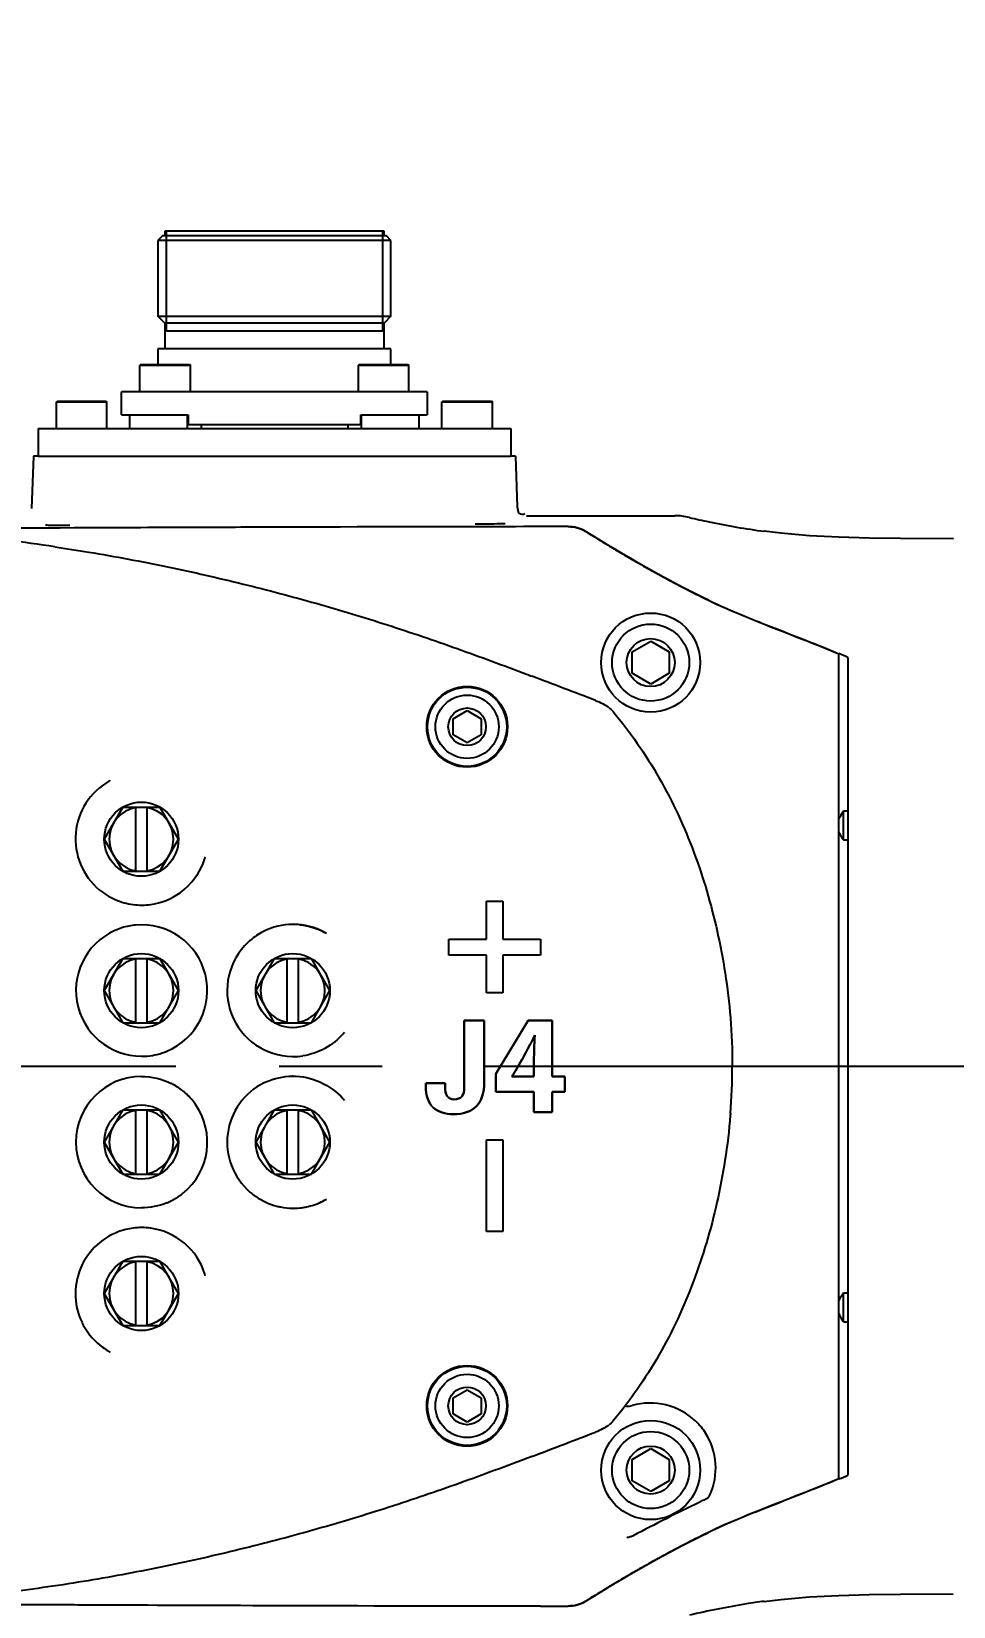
# Model space of a CAD drawing. Header units: millimetres. Extents: x 5828 to 6704, y 123 to 421.
# Drawn here: x 6608.4 to 6611.75, y 351.41 to 357.13 of the extents above; entities that cross this region are included whole.
import ezdxf

# ---------------------------------------------------------------- set-up
doc = ezdxf.new("R2010")
doc.units = ezdxf.units.MM
doc.linetypes.add('BANKLINE1', pattern=[5.5, 4, -1.5])
doc.linetypes.add('CENTER', pattern=[0.6, 0.375, -0.075, 0.075, -0.075])
doc.layers.add('00_COMPONENTS', color=7, linetype='BANKLINE1')
doc.layers.add('外形图', color=7, linetype='Continuous')
doc.styles.add('微软雅黑', font='msyh.ttc', dxfattribs={"height": 2.1})
doc.dimstyles.new('尺寸标注_1_20比例', dxfattribs={"dimtxt": 2.1, "dimasz": 1.7, "dimexe": 0.5, "dimexo": 0.4, "dimgap": 0.5, "dimtad": 1, "dimdec": 1, "dimlfac": 20, "dimdsep": 46, "dimtxsty": '微软雅黑', "dimcen": 0.09, "dimadec": 0, "dimazin": 0, "dimtp": 0.01, "dimtm": 0.01, "dimtfac": 1, "dimtdec": 1, "dimtofl": 0, "dimtmove": 0, "dimatfit": 3, "dimfxl": 1, "dimtolj": 1, "dimarcsym": 0})

# ---------------------------------------------------------------- blocks, each defined once
blk = doc.blocks.new('*D1340')
at = {"layer": 'Defpoints', "color": 0}
for p in [(6598.4153, 360.4474), (6598.4153, 355.5648), (6621.4819, 351.2077)]:
    blk.add_point(p, dxfattribs=at)
at = {"layer": '外形图', "color": 0, "linetype": 'Continuous', "lineweight": -2}
for p, q in [((6598.4153, 355.9648), (6598.4153, 360.9474)), ((6621.4819, 351.6077), (6621.4819, 360.9474)), ((6619.7819, 360.4474), (6600.1153, 360.4474))]:
    blk.add_line(p, q, dxfattribs=at)
at = {"layer": '外形图', "color": 0}
for points in [[(6600.1153, 360.7308), (6600.1153, 360.1641), (6598.4153, 360.4474)], [(6619.7819, 360.1641), (6619.7819, 360.7308), (6621.4819, 360.4474)]]:
    blk.add_solid(points, dxfattribs=at)
at = {"layer": '外形图', "color": 0, "insert": (6609.0994, 363.1179), "char_height": 2.1, "attachment_point": 2, "style": '微软雅黑'}
blk.add_mtext('\\A1;\\A1;692', dxfattribs=at)
blk = doc.blocks.new('*D1347')
at = {"layer": '00_COMPONENTS', "color": 0, "linetype": 'ByBlock', "lineweight": -2, "ltscale": 20}
for p, q in [((6621.0819, 374.3757), (6566.9683, 374.3757)), ((6567.4683, 315.9077), (6567.4683, 372.6757)), ((6622.4153, 314.2077), (6566.9683, 314.2077))]:
    blk.add_line(p, q, dxfattribs=at)
at = {"layer": '00_COMPONENTS', "color": 0}
for points in [[(6567.7516, 372.6757), (6567.1849, 372.6757), (6567.4683, 374.3757)], [(6567.1849, 315.9077), (6567.7516, 315.9077), (6567.4683, 314.2077)]]:
    blk.add_solid(points, dxfattribs=at)
at = {"layer": 'Defpoints', "color": 0}
for p in [(6567.4683, 374.3757), (6621.4819, 374.3757), (6622.8153, 314.2077)]:
    blk.add_point(p, dxfattribs=at)
at = {"layer": '00_COMPONENTS', "color": 0, "insert": (6565.8769, 344.2917), "char_height": 2.1, "attachment_point": 5, "rotation": 90, "style": '微软雅黑'}
blk.add_mtext('\\A1;\\A1;1805', dxfattribs=at)

msp = doc.modelspace()

# ---------------------------------------------------------------- linework, layer by layer
at = {"layer": '00_COMPONENTS', "linetype": 'ByBlock', "ltscale": 20}
msp.add_arc((6621.4819, 330.8743), 43.5013, 9, 259, dxfattribs=at)
at = {"layer": '外形图', "linetype": 'Continuous'}
for p, q in [((6608.8753, 356.391), (6608.8586, 356.3743)), ((6608.8586, 356.3743), (6608.8586, 356.0993)), ((6609.7053, 356.3743), (6608.8586, 356.3743)), ((6609.6886, 356.391), (6608.8753, 356.391)), ((6608.8836, 356.4077), (6608.8836, 356.391)), ((6609.6803, 356.4077), (6608.8836, 356.4077)), ((6608.8889, 356.4077), (6608.8889, 356.0453)), ((6609.6749, 356.4077), (6609.6749, 356.0453)), ((6609.6803, 356.391), (6609.6803, 356.4077)), ((6609.7053, 356.3743), (6609.6886, 356.391)), ((6609.7053, 356.0993), (6609.7053, 356.3743)), ((6608.8836, 356.0743), (6608.8586, 356.0993)), ((6608.8586, 356.0993), (6609.7053, 356.0993)), ((6609.7053, 356.0993), (6609.6803, 356.0743)), ((6608.8836, 356.0743), (6608.8836, 355.981)), ((6609.6803, 356.0743), (6608.8836, 356.0743)), ((6609.6803, 356.0453), (6608.8836, 356.0453)), ((6609.6803, 355.981), (6609.6803, 356.0743)), ((6608.8586, 355.981), (6608.8586, 355.9243)), ((6609.7053, 355.981), (6608.8586, 355.981)), ((6609.7053, 355.9243), (6609.7053, 355.981)), ((6608.7969, 355.9243), (6608.7936, 355.921)), ((6608.7936, 355.8243), (6608.7936, 355.921)), ((6608.7936, 355.921), (6608.9769, 355.921)), ((6608.7969, 355.9243), (6608.9736, 355.9243)), ((6608.9736, 355.9243), (6608.9769, 355.921)), ((6608.9769, 355.8243), (6608.9769, 355.921)), ((6609.5903, 355.9243), (6609.5869, 355.921)), ((6609.5869, 355.8243), (6609.5869, 355.921)), ((6609.5869, 355.921), (6609.7703, 355.921)), ((6609.5903, 355.9243), (6609.7669, 355.9243)), ((6609.7669, 355.9243), (6609.7703, 355.921)), ((6609.7703, 355.8243), (6609.7703, 355.921)), ((6608.7269, 355.741), (6608.7269, 355.8243)), ((6609.8369, 355.8243), (6608.7269, 355.8243)), ((6609.8369, 355.8243), (6609.8369, 355.741)), ((6608.4936, 355.791), (6608.4903, 355.7877)), ((6608.4903, 355.691), (6608.4903, 355.7877)), ((6608.4903, 355.7877), (6608.6736, 355.7877)), ((6608.4936, 355.791), (6608.6703, 355.791)), ((6608.6703, 355.791), (6608.6736, 355.7877)), ((6608.6736, 355.691), (6608.6736, 355.7877)), ((6609.8936, 355.791), (6609.8903, 355.7877)), ((6609.8903, 355.691), (6609.8903, 355.7877)), ((6609.8903, 355.7877), (6610.0736, 355.7877)), ((6609.8936, 355.791), (6610.0703, 355.791)), ((6610.0703, 355.791), (6610.0736, 355.7877)), ((6610.0736, 355.691), (6610.0736, 355.7877)), ((6608.4236, 355.691), (6608.4236, 355.591)), ((6608.4236, 355.691), (6610.1403, 355.691)), ((6608.7269, 355.741), (6608.9686, 355.741)), ((6608.7569, 355.691), (6608.7569, 355.741)), ((6608.9653, 355.741), (6608.9653, 355.691)), ((6608.9686, 355.741), (6608.9686, 355.706)), ((6608.9686, 355.706), (6609.5953, 355.706)), ((6609.0153, 355.706), (6609.0153, 355.691)), ((6609.5486, 355.706), (6609.5486, 355.691)), ((6609.5953, 355.706), (6609.5953, 355.741)), ((6609.5953, 355.741), (6609.8369, 355.741)), ((6609.5986, 355.691), (6609.5986, 355.741)), ((6609.8069, 355.741), (6609.8069, 355.691)), ((6610.1403, 355.691), (6610.1403, 355.591)), ((6608.4062, 355.591), (6608.3995, 355.4004)), ((6608.4236, 355.591), (6608.4062, 355.591)), ((6608.4236, 355.591), (6610.1403, 355.591)), ((6608.4414, 355.591), (6610.1225, 355.591)), ((6610.1577, 355.591), (6610.1403, 355.591)), ((6610.1577, 355.591), (6610.1642, 355.4061)), ((6610.1975, 355.3739), (6610.7364, 355.3743)), ((6610.3487, 355.3348), (6610.248, 355.3347)), ((6611.1219, 355.3107), (6611.0611, 355.3179)), ((6611.2255, 355.3017), (6611.1219, 355.3107)), ((6611.332, 355.296), (6611.2255, 355.3017)), ((6611.442, 355.2929), (6611.332, 355.296)), ((6611.5564, 355.2915), (6611.442, 355.2929)), ((6611.7486, 355.291), (6611.5564, 355.2915)), ((6611.043, 354.9885), (6611.0525, 354.9847)), ((6610.5811, 354.88), (6610.6486, 354.9189)), ((6610.6486, 354.9189), (6610.7161, 354.88)), ((6611.1798, 354.9347), (6611.2022, 354.9258)), ((6611.2022, 354.9258), (6611.2166, 354.9201)), ((6610.5811, 354.802), (6610.5811, 354.88)), ((6610.7161, 354.88), (6610.7161, 354.802)), ((6611.3319, 351.8753), (6611.3319, 354.8733)), ((6611.3653, 354.8592), (6611.3653, 351.8895)), ((6610.6486, 354.7631), (6610.5811, 354.802)), ((6610.7161, 354.802), (6610.6486, 354.7631)), ((6609.9311, 354.637), (6609.9819, 354.6664)), ((6609.9819, 354.6664), (6610.0328, 354.637)), ((6609.9311, 354.5783), (6609.9311, 354.637)), ((6610.0328, 354.637), (6610.0328, 354.5783)), ((6609.9819, 354.549), (6609.9311, 354.5783)), ((6610.0328, 354.5783), (6609.9819, 354.549)), ((6608.6858, 354.4124), (6608.6858, 354.4124)), ((6608.7312, 354.316), (6608.6639, 354.1993)), ((6608.7312, 354.316), (6608.866, 354.316)), ((6608.7786, 354.0827), (6608.7786, 354.316)), ((6608.8186, 354.316), (6608.8186, 354.0827)), ((6608.9333, 354.1993), (6608.866, 354.316)), ((6611.3486, 354.1966), (6611.3486, 354.3021)), ((6611.3486, 354.3021), (6611.3653, 354.3021)), ((6608.6639, 354.1993), (6608.7312, 354.0827)), ((6608.866, 354.0827), (6608.9333, 354.1993)), ((6611.3486, 354.1966), (6611.3653, 354.1966)), ((6608.7312, 354.0827), (6608.866, 354.0827)), ((6610.0519, 353.8366), (6610.0519, 353.9743)), ((6610.0519, 353.8366), (6610.0519, 353.9743)), ((6610.0519, 353.9743), (6610.1119, 353.9743)), ((6610.0519, 353.9743), (6610.1119, 353.9743)), ((6610.1119, 353.9743), (6610.1119, 353.8366)), ((6610.1119, 353.9743), (6610.1119, 353.8366)), ((6609.9153, 353.7787), (6609.9153, 353.8366)), ((6609.9153, 353.7787), (6609.9153, 353.8366)), ((6609.9153, 353.8366), (6610.0519, 353.8366)), ((6609.9153, 353.8366), (6610.0519, 353.8366)), ((6610.1119, 353.8366), (6610.2486, 353.8366)), ((6610.1119, 353.8366), (6610.2486, 353.8366)), ((6610.2486, 353.8366), (6610.2486, 353.7787)), ((6610.2486, 353.8366), (6610.2486, 353.7787)), ((6608.7312, 353.766), (6608.6639, 353.6493)), ((6608.7312, 353.766), (6608.866, 353.766)), ((6608.7786, 353.5327), (6608.7786, 353.766)), ((6608.8186, 353.766), (6608.8186, 353.5327)), ((6608.9333, 353.6493), (6608.866, 353.766)), ((6609.2812, 353.766), (6609.2139, 353.6493)), ((6609.2812, 353.766), (6609.416, 353.766)), ((6609.3286, 353.5327), (6609.3286, 353.766)), ((6609.3686, 353.766), (6609.3686, 353.5327)), ((6609.4833, 353.6493), (6609.416, 353.766)), ((6610.0519, 353.7787), (6609.9153, 353.7787)), ((6610.0519, 353.7787), (6609.9153, 353.7787)), ((6610.0519, 353.641), (6610.0519, 353.7787)), ((6610.0519, 353.641), (6610.0519, 353.7787)), ((6610.1119, 353.7787), (6610.1119, 353.641)), ((6610.1119, 353.7787), (6610.1119, 353.641)), ((6610.2486, 353.7787), (6610.1119, 353.7787)), ((6610.2486, 353.7787), (6610.1119, 353.7787)), ((6608.6639, 353.6493), (6608.7312, 353.5327)), ((6608.866, 353.5327), (6608.9333, 353.6493)), ((6609.2139, 353.6493), (6609.2812, 353.5327)), ((6609.416, 353.5327), (6609.4833, 353.6493)), ((6610.1119, 353.641), (6610.0519, 353.641)), ((6610.1119, 353.641), (6610.0519, 353.641)), ((6608.7312, 353.5327), (6608.866, 353.5327)), ((6609.2812, 353.5327), (6609.416, 353.5327)), ((6609.9717, 353.541), (6609.9717, 353.2994)), ((6609.9717, 353.2994), (6609.9717, 353.541)), ((6610.0441, 353.541), (6609.9717, 353.541)), ((6609.9717, 353.541), (6610.0441, 353.541)), ((6610.0441, 353.541), (6610.0441, 353.3184)), ((6610.0441, 353.3184), (6610.0441, 353.541)), ((6610.2038, 353.541), (6610.0863, 353.3469)), ((6610.0863, 353.3469), (6610.2038, 353.541)), ((6610.2913, 353.541), (6610.2038, 353.541)), ((6610.2038, 353.541), (6610.2913, 353.541)), ((6610.2913, 353.541), (6610.2913, 353.3379)), ((6610.2913, 353.3379), (6610.2913, 353.541)), ((6610.0863, 353.3469), (6610.0863, 353.2813)), ((6610.0863, 353.2813), (6610.0863, 353.3469)), ((6610.2247, 353.3969), (6610.2247, 353.3379)), ((6610.2247, 353.3379), (6610.2247, 353.3969)), ((6609.8319, 353.3137), (6609.8319, 353.3033)), ((6609.8319, 353.3033), (6609.8319, 353.3137)), ((6609.9027, 353.3137), (6609.8319, 353.3137)), ((6609.8319, 353.3137), (6609.9027, 353.3137)), ((6609.9027, 353.3137), (6609.9023, 353.3019)), ((6609.9023, 353.3019), (6609.9027, 353.3137)), ((6610.2247, 353.3379), (6610.1448, 353.3379)), ((6610.1448, 353.3379), (6610.2247, 353.3379)), ((6610.3373, 353.3379), (6610.2913, 353.3379)), ((6610.2913, 353.3379), (6610.3373, 353.3379)), ((6610.3373, 353.3379), (6610.3373, 353.2813)), ((6610.3373, 353.2813), (6610.3373, 353.3379)), ((6610.2247, 353.2813), (6610.0863, 353.2813)), ((6610.0863, 353.2813), (6610.2247, 353.2813)), ((6610.2247, 353.2813), (6610.2247, 353.2077)), ((6610.2247, 353.2077), (6610.2247, 353.2813)), ((6610.2913, 353.2813), (6610.2913, 353.2077)), ((6610.2913, 353.2077), (6610.2913, 353.2813)), ((6610.3373, 353.2813), (6610.2913, 353.2813)), ((6610.2913, 353.2813), (6610.3373, 353.2813)), ((6608.7312, 353.216), (6608.6639, 353.0993)), ((6608.7312, 353.216), (6608.866, 353.216)), ((6608.7786, 352.9827), (6608.7786, 353.216)), ((6608.8186, 353.216), (6608.8186, 352.9827)), ((6608.9333, 353.0993), (6608.866, 353.216)), ((6609.2812, 353.216), (6609.2139, 353.0993)), ((6609.2812, 353.216), (6609.416, 353.216)), ((6609.3286, 352.9827), (6609.3286, 353.216)), ((6609.3686, 353.216), (6609.3686, 352.9827)), ((6609.4833, 353.0993), (6609.416, 353.216)), ((6610.2913, 353.2077), (6610.2247, 353.2077)), ((6610.2247, 353.2077), (6610.2913, 353.2077)), ((6608.6639, 353.0993), (6608.7312, 352.9827)), ((6608.866, 352.9827), (6608.9333, 353.0993)), ((6609.2139, 353.0993), (6609.2812, 352.9827)), ((6609.416, 352.9827), (6609.4833, 353.0993)), ((6610.0519, 352.7743), (6610.0519, 353.1077)), ((6610.0519, 352.7743), (6610.0519, 353.1077)), ((6610.0519, 353.1077), (6610.1119, 353.1077)), ((6610.0519, 353.1077), (6610.1119, 353.1077)), ((6610.1119, 353.1077), (6610.1119, 352.7743)), ((6610.1119, 353.1077), (6610.1119, 352.7743)), ((6608.7312, 352.9827), (6608.866, 352.9827)), ((6609.2812, 352.9827), (6609.416, 352.9827)), ((6610.1119, 352.7743), (6610.0519, 352.7743)), ((6610.1119, 352.7743), (6610.0519, 352.7743)), ((6608.7312, 352.666), (6608.6639, 352.5493)), ((6608.7312, 352.666), (6608.866, 352.666)), ((6608.7786, 352.4327), (6608.7786, 352.666)), ((6608.8186, 352.666), (6608.8186, 352.4327)), ((6608.9333, 352.5493), (6608.866, 352.666)), ((6608.6639, 352.5493), (6608.7312, 352.4327)), ((6608.866, 352.4327), (6608.9333, 352.5493)), ((6611.3486, 352.4466), (6611.3486, 352.5521)), ((6611.3486, 352.5521), (6611.3653, 352.5521)), ((6608.7312, 352.4327), (6608.866, 352.4327)), ((6611.3486, 352.4466), (6611.3418, 352.4586)), ((6611.3486, 352.4466), (6611.3653, 352.4466)), ((6609.9311, 352.1703), (6609.9819, 352.1997)), ((6609.9819, 352.1997), (6610.0328, 352.1703)), ((6609.9311, 352.1117), (6609.9311, 352.1703)), ((6610.0328, 352.1703), (6610.0328, 352.1117)), ((6609.9819, 352.0823), (6609.9311, 352.1117)), ((6610.0328, 352.1117), (6609.9819, 352.0823)), ((6610.5811, 351.9466), (6610.6486, 351.9856)), ((6610.6486, 351.9856), (6610.7161, 351.9466)), ((6610.5811, 351.8687), (6610.5811, 351.9466)), ((6610.7161, 351.9466), (6610.7161, 351.8687)), ((6610.6486, 351.8297), (6610.5811, 351.8687)), ((6610.7161, 351.8687), (6610.6486, 351.8297)), ((6611.201, 351.8224), (6611.1799, 351.8141)), ((6611.2163, 351.8284), (6611.201, 351.8224)), ((6610.8336, 351.7943), (6610.8253, 351.7904)), ((6611.0533, 351.7643), (6611.0421, 351.7599)), ((6611.332, 351.4526), (6611.442, 351.4557)), ((6611.442, 351.4557), (6611.5564, 351.4571)), ((6611.5564, 351.4571), (6611.7479, 351.4577)), ((6610.248, 351.4139), (6610.3487, 351.4138)), ((6611.0611, 351.4308), (6611.1219, 351.438)), ((6611.1219, 351.438), (6611.2255, 351.4469)), ((6611.2255, 351.4469), (6611.332, 351.4526))]:
    msp.add_line(p, q, dxfattribs=at)
at = {"layer": '外形图', "linetype": 'CENTER', "ltscale": 5}
msp.add_line((6601.0486, 353.3743), (6625.6021, 353.3743), dxfattribs=at)
at = {"layer": '外形图', "linetype": 'Continuous'}
msp.add_lwpolyline([(6610.5595, 352.141), (6610.5619, 352.1396), (6610.5649, 352.1393), (6610.5683, 352.1395), (6610.5721, 352.1401), (6610.5763, 352.141), (6610.5809, 352.1422)], dxfattribs=at)
for centre, radius in [((6610.6486, 354.841), 0.18), ((6610.6486, 354.841), 0.14), ((6610.6486, 354.841), 0.0873), ((6609.9819, 354.6077), 0.1467), ((6609.9819, 354.6077), 0.1438), ((6609.9819, 354.6077), 0.115), ((6609.9819, 354.6077), 0.0684), ((6608.7986, 354.1993), 0.1347), ((6608.7986, 353.6493), 0.1347), ((6609.3486, 353.6493), 0.1347), ((6608.7986, 353.0993), 0.1347), ((6609.3486, 353.0993), 0.1347), ((6608.7986, 352.5493), 0.1347), ((6609.9819, 352.141), 0.1467), ((6609.9819, 352.141), 0.1438), ((6609.9819, 352.141), 0.115), ((6609.9819, 352.141), 0.0684), ((6610.6486, 351.9077), 0.18), ((6610.6486, 351.9077), 0.14), ((6610.6486, 351.9077), 0.0873)]:
    msp.add_circle(centre, radius, dxfattribs=at)
for centre, radius, start, end in [((6610.7364, 355.142), 0.2323, 76.83, 89.9995), ((6610.8616, -155.3029), 510.638, 90.057557, 90.285963), ((6610.8674, -156.8899), 512.225, 90.069279, 90.285719), ((6614.557, 361.9977), 7.8618, 238.17412, 238.92327), ((6607.4126, 348.0168), 7.3238, 81.58749, 82.93597), ((6613.8471, 360.8242), 6.4903, 238.94303, 239.17376), ((6613.4469, 360.1516), 5.7076, 239.1636, 239.931), ((6613.1029, 359.5589), 5.0223, 239.9393, 240.41), ((6612.8738, 359.1548), 4.5579, 240.4061, 241.1767), ((6612.6705, 358.7855), 4.1362, 241.1783, 241.9555), ((6612.5304, 358.5229), 3.8386, 241.9572, 242.6526), ((6612.3773, 358.2252), 3.5039, 242.6403, 244.3233), ((6609.8668, 351.3813), 3.787, 66.6909, 67.2389), ((6570.8336, 251.5187), 110.5277, 68.996996, 69.125179), ((6610.4172, 354.5744), 0.13, 52.5687, 53.6167), ((6608.7999, 354.2006), 0.2406, 119.6916, 230.1379), ((6608.7837, 354.2274), 0.2093, 118.6897, 119.4788), ((6608.7841, 354.2266), 0.2102, 117.8987, 118.6897), ((6608.7986, 354.1993), 0.1167, 99.8709, 260.1291), ((6608.7986, 354.1993), 0.1167, 279.8709, 80.1291), ((6612.3954, 354.8015), 1.2091, 209.3841, 210.0242), ((6608.8213, 354.1931), 0.2175, 342.9416, 343.5706), ((6608.8208, 354.1933), 0.2181, 343.5708, 344.7358), ((6608.8004, 354.2015), 0.2416, 230.1926, 246.4794), ((6608.8, 354.2016), 0.2415, 246.5617, 262.5842), ((6608.7997, 354.2014), 0.2413, 262.6575, 277.7865), ((6608.7998, 353.6497), 0.2388, 114.2271, 274.8865), ((6608.7996, 353.6501), 0.2384, 113.9166, 114.2192), ((6608.7999, 353.6491), 0.2394, 101.2473, 113.897), ((6608.7997, 353.6497), 0.2388, 95.4135, 101.2262), ((6608.7997, 353.65), 0.2385, 292.668, 95.4116), ((6609.3508, 353.6489), 0.2409, 116.924, 130.6427), ((6609.3503, 353.6498), 0.2399, 90.3971, 116.8971), ((6609.3502, 353.6495), 0.2402, 84.1603, 90.3934), ((6609.3486, 353.6493), 0.2411, 61.3203, 89.5046), ((6609.3587, 353.6665), 0.2212, 60.9391, 61.4749), ((6609.3581, 353.6655), 0.2223, 59.4978, 60.9384), ((6609.3503, 353.6497), 0.24, 133.1273, 269.0612), ((6609.3499, 353.6501), 0.2395, 130.6661, 133.13), ((6608.7986, 353.6493), 0.1167, 99.8709, 260.1291), ((6608.7986, 353.6493), 0.1167, 279.8709, 80.1291), ((6609.3486, 353.6493), 0.1167, 99.8709, 260.1291), ((6609.3486, 353.6493), 0.1167, 279.8709, 80.1291), ((6609.3648, 353.6363), 0.2203, 319.2175, 319.7763), ((6609.364, 353.6369), 0.2213, 319.7769, 321.142), ((6608.7994, 353.651), 0.2401, 274.9413, 292.6092), ((6609.3503, 353.6472), 0.2376, 269.0546, 269.5943), ((6609.3503, 353.6487), 0.239, 269.5987, 270.2139), ((6609.3502, 353.6501), 0.2405, 270.2199, 278.4596), ((6608.7663, 353.3737), 2.1788, 355.5065, 0.0161), ((6608.7998, 353.099), 0.2388, 90.2775, 269.7225), ((6608.8, 353.0997), 0.238, 62.8143, 63.2468), ((6608.7992, 353.0983), 0.2396, 51.0618, 62.7985), ((6608.8003, 353.0997), 0.2379, 48.5149, 51.047), ((6609.3503, 353.099), 0.24, 116.2021, 229.0441), ((6609.3501, 353.0994), 0.2396, 114.4993, 116.205), ((6609.3503, 353.1008), 0.2382, 90.4033, 90.8501), ((6608.7996, 353.099), 0.2388, 309.3948, 35.0172), ((6608.7992, 353.0986), 0.2394, 37.023, 48.5025), ((6608.8003, 353.0995), 0.2379, 35.0147, 37.0067), ((6609.3653, 353.1129), 0.2196, 40.2222, 40.7814), ((6609.3643, 353.112), 0.2209, 38.8206, 40.2213), ((6608.7986, 353.0993), 0.1167, 99.8709, 260.1291), ((6608.7986, 353.0993), 0.1167, 279.8709, 80.1291), ((6609.3486, 353.0993), 0.1167, 99.8709, 260.1291), ((6609.3486, 353.0993), 0.1167, 279.8709, 80.1291), ((6608.7998, 353.0986), 0.2384, 292.4667, 296.8325), ((6608.7993, 353.0995), 0.2394, 296.8359, 306.0821), ((6608.8, 353.0984), 0.2381, 306.0934, 309.4033), ((6609.3497, 353.0983), 0.2391, 229.0422, 231.0941), ((6609.3507, 353.0996), 0.2407, 231.1074, 241.8429), ((6609.3501, 353.0986), 0.2395, 241.8529, 245.6437), ((6609.3486, 353.0993), 0.2411, 270.4954, 298.6797), ((6609.3501, 353.0992), 0.2402, 291.9378, 298.3666), ((6609.3588, 353.0819), 0.2209, 298.5253, 299.0612), ((6609.3582, 353.083), 0.2221, 299.062, 300.516), ((6609.3503, 353.0992), 0.2402, 245.6492, 255.7254), ((6609.3501, 353.0987), 0.2396, 255.7408, 258.9796), ((6609.3504, 353.0999), 0.2409, 258.9801, 269.1064), ((6609.3503, 353.0971), 0.2381, 269.1238, 269.6011), ((6609.3502, 353.0994), 0.2404, 269.61, 277.8462), ((6609.35, 353.0998), 0.2408, 277.8782, 291.9098), ((6608.7998, 352.5481), 0.2405, 97.5221, 198.6209), ((6608.7997, 352.5472), 0.2414, 82.2213, 97.4693), ((6608.7996, 352.5482), 0.2404, 17.2222, 82.1782), ((6608.7986, 352.5493), 0.1167, 99.8709, 260.1291), ((6608.7986, 352.5493), 0.1167, 279.8709, 80.1291), ((6608.8213, 352.5555), 0.2175, 16.4295, 17.0584), ((6608.8207, 352.5554), 0.2181, 15.2649, 16.4293), ((6608.7994, 352.5479), 0.2401, 198.6056, 199.6116), ((6608.8003, 352.5483), 0.2411, 199.6205, 209.3728), ((6608.7999, 352.5482), 0.2407, 233.7488, 240.3144), ((6608.7838, 352.5215), 0.2096, 240.5211, 241.3096), ((6608.7842, 352.5222), 0.2103, 241.3096, 242.0969), ((6610.6464, 351.9097), 0.2415, 46.5713, 105.7478), ((6571.9053, 452.4321), 107.5315, 290.87145, 291.004243), ((6610.4172, 352.1742), 0.13, 306.4904, 307.3608), ((6610.6469, 351.9148), 0.238, 335.7011, 32.345), ((6609.8664, 355.3683), 3.788, 292.7613, 293.3091), ((6612.5309, 348.2249), 3.8397, 117.3474, 118.0489), ((6612.3773, 348.5235), 3.5039, 115.6767, 117.3596), ((6612.8771, 347.5879), 4.5647, 118.8237, 119.6139), ((6612.6711, 347.9621), 4.1375, 118.0504, 118.8216), ((6613.4646, 346.5669), 5.7426, 120.07056, 120.88508), ((6613.107, 347.1826), 5.0306, 119.6094, 120.0604), ((6614.557, 344.751), 7.8618, 121.07671, 121.82588), ((6613.8704, 345.8857), 6.5356, 120.87284, 121.05647), ((6610.8674, 863.6395), 512.2259, 269.714282, 269.930721), ((6610.8616, 862.0339), 510.6203, 269.714034, 269.942447)]:
    msp.add_arc(centre, radius, start, end, dxfattribs=at)
for points, knots in [([(6610.1642, 355.4061), (6610.1644, 355.3983), (6610.1656, 355.3812), (6610.1858, 355.3782), (6610.191, 355.3822)], [0, 0, 0, 0, 0.541083, 1, 1, 1, 1]), ([(6610.0114, 355.3449), (6610.0212, 355.3449), (6610.0575, 355.3451), (6610.0938, 355.3455), (6610.1201, 355.3461)], [0, 0, 0, 0, 0.27215, 1, 1, 1, 1]), ([(6610.7893, 355.3682), (6610.8131, 355.3626), (6610.9031, 355.3425), (6610.994, 355.3266), (6611.0611, 355.3179)], [0, 0, 0, 0, 0.26523, 1, 1, 1, 1]), ([(6608.45, 355.3408), (6608.4566, 355.3407), (6608.486, 355.3403), (6608.5155, 355.3403), (6608.5384, 355.3403)], [0, 0, 0, 0, 0.224134, 1, 1, 1, 1]), ([(6608.4841, 355.2618), (6608.5255, 355.2556), (6608.6626, 355.2341), (6608.8912, 355.1911), (6609.1664, 355.1283), (6609.4326, 355.0581), (6609.6919, 354.9797), (6609.9463, 354.893), (6610.1205, 354.8283), (6610.2108, 354.794), (6610.2176, 354.7914)], [0, 0, 0, 0, 0.069708, 0.231357, 0.387658, 0.540052, 0.690118, 0.839079, 0.987851, 1, 1, 1, 1]), ([(6610.4732, 354.6921), (6610.4734, 354.692), (6610.4807, 354.6881), (6610.4878, 354.6838), (6610.4943, 354.6791)], [0, 0, 0, 0, 0.030721, 1, 1, 1, 1]), ([(6610.5121, 354.6627), (6610.543, 354.6256), (6610.6025, 354.5476), (6610.6816, 354.4225), (6610.7499, 354.2897), (6610.8072, 354.152), (6610.8543, 354.0104), (6610.8922, 353.864), (6610.9212, 353.7104), (6610.9405, 353.5465), (6610.9451, 353.4331), (6610.9451, 353.3743)], [0, 0, 0, 0, 0.104501, 0.212008, 0.320091, 0.42753, 0.534666, 0.642864, 0.754648, 0.87276, 1, 1, 1, 1]), ([(6610.9384, 353.203), (6610.9382, 353.201), (6610.9337, 353.144), (6610.9208, 353.0355), (6610.8914, 352.8808), (6610.8531, 352.734), (6610.8058, 352.5928), (6610.7485, 352.4561), (6610.6805, 352.3244), (6610.6019, 352.2002), (6610.5427, 352.1228), (6610.5121, 352.086)], [0, 0, 0, 0, 0.005062, 0.141142, 0.269829, 0.393859, 0.51577, 0.637378, 0.759744, 0.881586, 1, 1, 1, 1]), ([(6610.4743, 352.0572), (6610.4741, 352.0571), (6610.4658, 352.0527), (6610.4572, 352.0489), (6610.4485, 352.0456)], [0, 0, 0, 0, 0.017049, 1, 1, 1, 1]), ([(6610.2158, 351.9565), (6610.2088, 351.9539), (6610.117, 351.9191), (6609.94, 351.8533), (6609.6825, 351.7659), (6609.4218, 351.6876), (6609.1565, 351.6179), (6608.8842, 351.5562), (6608.6026, 351.5034), (6608.4108, 351.4758), (6608.3133, 351.4637)], [0, 0, 0, 0, 0.011446, 0.149456, 0.28744, 0.425372, 0.563926, 0.704959, 0.850462, 1, 1, 1, 1]), ([(6610.585, 351.6691), (6610.5813, 351.6672), (6610.574, 351.6644), (6610.5663, 351.6629), (6610.5626, 351.6624)], [0, 0, 0, 0, 0.524406, 1, 1, 1, 1]), ([(6611.0611, 351.4308), (6611.0394, 351.428), (6610.9482, 351.4148), (6610.8577, 351.3965), (6610.7893, 351.3805)], [0, 0, 0, 0, 0.237511, 1, 1, 1, 1])]:
    msp.add_open_spline(points, degree=3, knots=knots, dxfattribs=at)
for points in [[(6610.4111, 355.3179), (6610.3928, 355.3292), (6610.3703, 355.3348), (6610.3487, 355.3348)], [(6610.3487, 355.3348), (6610.3599, 355.3348), (6610.3713, 355.3334), (6610.3822, 355.3304)], [(6610.3822, 355.3304), (6610.3923, 355.3276), (6610.4022, 355.3234), (6610.4111, 355.3179)], [(6610.8591, 355.0673), (6610.7049, 355.1414), (6610.5565, 355.2277), (6610.4111, 355.3179)], [(6610.8591, 355.0673), (6611.0126, 354.9935), (6611.1748, 354.9392), (6611.3319, 354.8733)], [(6610.8591, 355.0673), (6610.9192, 355.0384), (6610.981, 355.0131), (6611.043, 354.9885)], [(6611.0525, 354.9847), (6611.0949, 354.9679), (6611.1374, 354.9513), (6611.1798, 354.9347)], [(6611.2166, 354.9201), (6611.2552, 354.9049), (6611.2937, 354.8894), (6611.3319, 354.8733)], [(6610.4485, 354.7031), (6610.4569, 354.6999), (6610.4652, 354.6962), (6610.4732, 354.6921)], [(6610.4962, 354.6776), (6610.502, 354.6732), (6610.5074, 354.6683), (6610.5121, 354.6627)], [(6611.3318, 354.2716), (6611.337, 354.282), (6611.3428, 354.292), (6611.3486, 354.3021)], [(6611.3419, 354.2083), (6611.3384, 354.2145), (6611.335, 354.2207), (6611.3319, 354.227)], [(6608.9393, 354.0048), (6608.981, 354.0345), (6609.0141, 354.0804), (6609.0293, 354.1293)], [(6608.8324, 353.9623), (6608.8704, 353.9675), (6608.9081, 353.9825), (6608.9393, 354.0048)], [(6609.3747, 353.8884), (6609.4058, 353.8852), (6609.4368, 353.8757), (6609.4643, 353.8608)], [(6609.5316, 353.4924), (6609.4952, 353.4505), (6609.4405, 353.4204), (6609.3856, 353.4123)], [(6610.1448, 353.3379), (6610.1653, 353.369), (6610.1929, 353.4189), (6610.2279, 353.4871)], [(6610.2279, 353.4871), (6610.2043, 353.4412), (6610.1841, 353.4035), (6610.1671, 353.3743)], [(6610.2279, 353.4871), (6610.2256, 353.4512), (6610.2247, 353.421), (6610.2247, 353.3969)], [(6610.2247, 353.3969), (6610.2247, 353.421), (6610.2256, 353.4512), (6610.2279, 353.4871)], [(6610.1671, 353.3743), (6610.1589, 353.3602), (6610.1515, 353.348), (6610.1448, 353.3379)], [(6608.7986, 353.3378), (6608.8358, 353.3379), (6608.874, 353.329), (6608.9071, 353.3122)], [(6609.2508, 353.3174), (6609.2806, 353.331), (6609.314, 353.3385), (6609.3467, 353.339)], [(6609.3486, 353.339), (6609.4155, 353.3395), (6609.4877, 353.3068), (6609.5316, 353.2563)], [(6609.8319, 353.3033), (6609.8319, 353.2666), (6609.841, 353.2404), (6609.8591, 353.2244)], [(6609.8591, 353.2244), (6609.841, 353.2404), (6609.8319, 353.2666), (6609.8319, 353.3033)], [(6609.9336, 353.2543), (6609.9127, 353.2543), (6609.901, 353.2701), (6609.9023, 353.3019)], [(6609.9023, 353.3019), (6609.901, 353.2701), (6609.9127, 353.2543), (6609.9336, 353.2543)], [(6609.9717, 353.2994), (6609.9717, 353.2833), (6609.9687, 353.2717), (6609.9628, 353.2648)], [(6609.9628, 353.2648), (6609.9687, 353.2717), (6609.9717, 353.2833), (6609.9717, 353.2994)], [(6610.0154, 353.2292), (6610.0343, 353.2483), (6610.0441, 353.278), (6610.0441, 353.3184)], [(6610.0441, 353.3184), (6610.0441, 353.278), (6610.0343, 353.2483), (6610.0154, 353.2292)], [(6609.9317, 353.2005), (6609.9684, 353.2005), (6609.9963, 353.21), (6610.0154, 353.2292)], [(6610.0154, 353.2292), (6609.9963, 353.21), (6609.9684, 353.2005), (6609.9317, 353.2005)], [(6609.9628, 353.2648), (6609.9568, 353.2578), (6609.9471, 353.2543), (6609.9336, 353.2543)], [(6609.9336, 353.2543), (6609.9471, 353.2543), (6609.9568, 353.2578), (6609.9628, 353.2648)], [(6609.8591, 353.2244), (6609.8772, 353.2084), (6609.9013, 353.2005), (6609.9317, 353.2005)], [(6609.9317, 353.2005), (6609.9013, 353.2005), (6609.8772, 353.2084), (6609.8591, 353.2244)], [(6608.8909, 352.8783), (6608.8619, 352.8663), (6608.8299, 352.86), (6608.7986, 352.8602)], [(6611.3317, 352.5217), (6611.3363, 352.5323), (6611.3428, 352.542), (6611.3486, 352.5521)], [(6608.5902, 352.43), (6608.6068, 352.4005), (6608.6303, 352.3741), (6608.6576, 352.3541)], [(6611.3418, 352.4586), (6611.3385, 352.4647), (6611.3349, 352.4707), (6611.3316, 352.4769)], [(6610.5121, 352.086), (6610.5074, 352.0804), (6610.5019, 352.0754), (6610.4961, 352.0709)], [(6610.8124, 352.0851), (6610.8259, 352.0723), (6610.838, 352.0578), (6610.848, 352.0421)], [(6610.4945, 352.0698), (6610.4881, 352.065), (6610.4813, 352.0609), (6610.4743, 352.0572)], [(6611.3319, 351.8753), (6611.1748, 351.8094), (6611.0126, 351.7552), (6610.8591, 351.6814)], [(6611.3319, 351.8753), (6611.2936, 351.8592), (6611.2549, 351.8437), (6611.2163, 351.8284)], [(6610.8638, 351.8168), (6610.8589, 351.8059), (6610.8461, 351.7989), (6610.8344, 351.7961)], [(6611.1799, 351.8141), (6611.1377, 351.7975), (6611.0954, 351.781), (6611.0533, 351.7643)], [(6610.8253, 351.7904), (6610.7442, 351.7518), (6610.6643, 351.7111), (6610.585, 351.6691)], [(6611.0421, 351.7599), (6610.9804, 351.7353), (6610.9189, 351.7101), (6610.8591, 351.6814)], [(6610.4111, 351.4308), (6610.5565, 351.521), (6610.7049, 351.6073), (6610.8591, 351.6814)], [(6610.3487, 351.4138), (6610.3703, 351.4138), (6610.3928, 351.4194), (6610.4111, 351.4308)], [(6610.3822, 351.4183), (6610.3713, 351.4153), (6610.3599, 351.4138), (6610.3487, 351.4138)], [(6610.4111, 351.4308), (6610.4022, 351.4253), (6610.3923, 351.4211), (6610.3822, 351.4183)]]:
    msp.add_open_spline(points, degree=3, dxfattribs=at)

# ---------------------------------------------------------------- dimensions: what is measured, and where the dimension line sits
at = {"layer": '00_COMPONENTS', "linetype": 'ByBlock', "ltscale": 20}
dim = msp.add_linear_dim(base=(6567.4683, 374.3757), p1=(6622.8153, 314.2077), p2=(6621.4819, 374.3757), angle=90, text='\\A1;1805', dimstyle='尺寸标注_1_20比例', dxfattribs=at)
dim.commit()
dim.dimension.update_dxf_attribs({"geometry": '*D1347', "text_midpoint": (6567.4683, 344.2917), "dimtype": 160})
at = {"layer": '外形图', "linetype": 'Continuous'}
dim = msp.add_linear_dim(base=(6598.4153, 360.4474), p1=(6621.4819, 351.2077), p2=(6598.4153, 355.5648), angle=180, text='\\A1;692', dimstyle='尺寸标注_1_20比例', dxfattribs=at)
dim.commit()
dim.dimension.update_dxf_attribs({"geometry": '*D1340', "text_midpoint": (6609.0994, 360.4474), "dimtype": 160})

doc.saveas('drawing.dxf')
